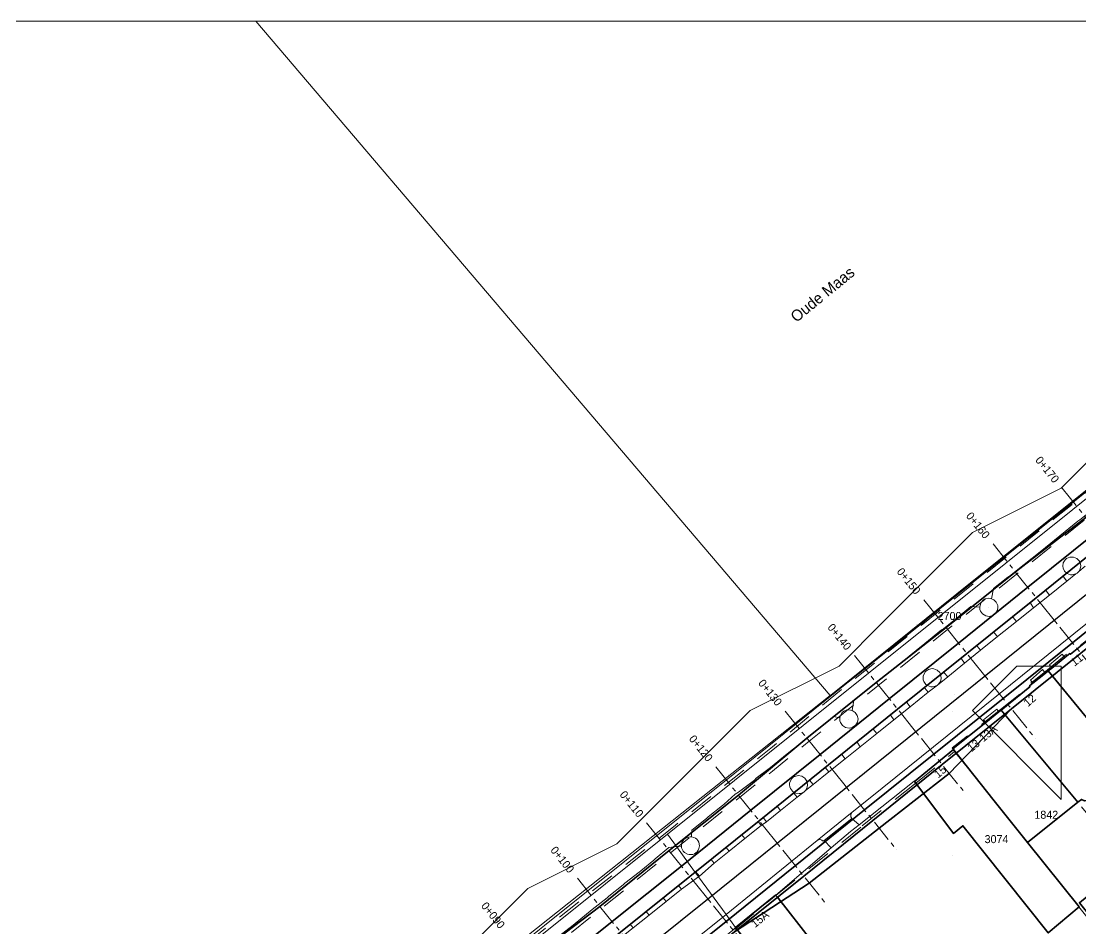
# Model space of a CAD drawing. Header units: metres. Extents: x 0 to 105485, y 0 to 425721.
# Drawn here: x 104915.5 to 105034.7, y 425608 to 425710 of the extents above; entities that cross this region are included whole.
import ezdxf
from ezdxf.enums import TextEntityAlignment as Align

# ---------------------------------------------------------------- set-up
doc = ezdxf.new("R2010")
doc.units = ezdxf.units.M
doc.header["$MEASUREMENT"] = 0
for name, pattern in [('AM-AS-SO', [16, 10, -2, 2, -2]), ('KG-PERCEEL-SO', [19, 5.5, -4, 5.5, -4]), ('ZZ-CENTER-SO', [8, 5, -1, 1, -1])]:
    doc.linetypes.add(name, pattern=pattern)
for name, color, linetype, lineweight in [('B-XX-AM-AS-G', 10, 'AM-AS-SO', 18), ('B-XX-AM-KILOMETRERING-G', 7, 'Continuous', 18), ('B-XX-GK-KADEMUUR-G', 150, 'Continuous', 18), ('B-XX-GR-BOOM-G', 90, 'Continuous', 13), ('B-XX-IE-MEUBILAIR-G', 7, 'Continuous', 18), ('B-XX-IE-MEUBILAIR_WATERWEGMEUBILAIR-G', 150, 'Continuous', 18), ('B-XX-IE-MEUBILAIR_WEGMEUBILAIR-G', 7, 'Continuous', 18), ('B-XX-IE-MEUBILAIR_WEGMEUBILAIR_AFVALBAK-G', 7, 'Continuous', 18), ('B-XX-KG-GRENS_PERCEEL-G', 150, 'KG-PERCEEL-SO', 18), ('B-XX-KG-GRENS_PERCEEL-T', 150, 'KG-PERCEEL-SO', 18), ('B-XX-OG-BEBOUWING-G', 7, 'Continuous', 35), ('B-XX-OG-BEBOUWING_HUISNUMMER-T', 7, 'Continuous', 18), ('B-XX-OG-BEBOUWING_STRAATNAAM-T', 7, 'Continuous', 18), ('B-XX-OG-BEBOUWING_TRAP-G', 7, 'Continuous', 18), ('B-XX-OG-GRENS-G', 7, 'Continuous', 18), ('B-XX-OG-TERREIN_ERF-G', 7, 'Continuous', 18), ('B-XX-OG-WATER-G', 130, 'Continuous', 18), ('B-XX-VH-ONVERHARD_ZAND-G', 210, 'Continuous', 18), ('B-XX-VH-OPENVERHARDING-G', 90, 'Continuous', 18), ('B-XX-VW-MARKERING-G', 7, 'Continuous', 18), ('N-XX-AL-VERWIJZING_DOORSNEDE-G', 7, 'ZZ-CENTER-SO', 18), ('N-XX-AL-VERWIJZING_DOORSNEDE-T', 7, 'ZZ-CENTER-SO', 18), ('N-XX-AM-AS-G', 10, 'AM-AS-SO', 18), ('N-XX-GR-GRAS_BERM-G', 80, 'Continuous', 35), ('N-XX-GW-TALUD_TEEN-G', 90, 'Continuous', 35), ('N-XX-VH-GESLOTENVERHARDING_ASFALT-G', 10, 'Continuous', 35)]:
    doc.layers.add(name, color=color, linetype=linetype, lineweight=lineweight)
doc.layers.add('GIS-WEGVAKKEN', color=2, linetype='Continuous')

msp = doc.modelspace()

# ---------------------------------------------------------------- linework, layer by layer
at = {"layer": 'B-XX-AM-AS-G', "ltscale": 0.5}
msp.add_lwpolyline([(104908.7542000003, 425540.7492999994), (104908.98, 425541.39), (104909.62, 425542.63), (104910.64, 425543.97), (104911.84, 425545.26), (104917.75, 425550.92), (104919.02, 425552.08), (104922.6, 425555.03), (104992.7, 425611.27), (105082.36, 425683.39), (105090.06, 425689.4), (105106.61, 425702.7), (105109.33, 425704.82), (105110.2496000007, 425705.2364000007)], dxfattribs=at)
at = {"layer": 'B-XX-AM-KILOMETRERING-G', "ltscale": 0.5, "flags": 128}
for points in [[(105032.0246457249, 425642.2599664729), (105031.3978756089, 425643.0391706963)], [(105024.2326034907, 425635.9922653138), (105023.6058333748, 425636.7714695372)], [(105016.4405612565, 425629.7245641546), (105015.8137911406, 425630.5037683781)], [(105008.6485190223, 425623.4568629955), (105008.0217489064, 425624.2360672189)], [(105000.8564767881, 425617.1891618363), (105000.2297066722, 425617.9683660597)], [(104993.0644345539, 425610.9214606772), (104992.437664438, 425611.7006649006)]]:
    msp.add_lwpolyline(points, dxfattribs=at)
at = {"layer": 'B-XX-GK-KADEMUUR-G', "ltscale": 0.5}
for points in [[(104905.172, 425546.195), (104921.752, 425562.538), (104921.833, 425562.442), (104938.813, 425579.051), (104988.189, 425618.588), (105102.3502098413, 425710)], [(105039.799, 425660.682), (105017.558, 425642.902), (105016.99, 425642.447), (105006.322, 425633.913), (104996.33, 425625.919), (104995.766, 425625.468), (104974.36, 425608.324), (104973.794, 425607.871), (104952.459, 425590.783), (104951.865, 425590.307), (104938.398, 425579.522), (104935.307, 425576.5), (104934.781, 425575.985), (104915.533, 425557.164), (104904.789, 425546.533)]]:
    msp.add_lwpolyline(points, dxfattribs=at)
for points in [[(105101.0396526301, 425710), (105087.653, 425699.097), (105065.624, 425681.61), (105041.002, 425661.812), (105022.487, 425646.993), (105006.763, 425634.381), (105006.515, 425634.185), (105006.322, 425633.913), (105016.99, 425642.447), (105017.558, 425642.902), (105039.799, 425660.682), (105040.373, 425661.141), (105061.777, 425678.3), (105062.371, 425678.777), (105083.73, 425695.9), (105084.298, 425696.356), (105101.3171736688, 425710)], [(104905.862, 425547.997), (104895.247, 425537.442), (104904.789, 425546.533), (104915.533, 425557.164), (104934.781, 425575.985), (104935.307, 425576.5), (104938.398, 425579.522), (104951.865, 425590.307), (104952.459, 425590.783), (104973.794, 425607.871), (104974.36, 425608.324), (104995.766, 425625.468), (104996.33, 425625.919), (105006.322, 425633.913), (105006.515, 425634.185), (104986.537, 425618.359), (104971.09, 425606.126), (104953.746, 425592.04), (104938.159, 425579.827), (104933.137, 425574.895), (104922.304, 425564.077)]]:
    msp.add_lwpolyline(points, close=True, dxfattribs=at)
at = {"layer": 'B-XX-GR-BOOM-G', "color": 0, "true_color": 0x604a38}
for points in [[(105033.76, 425648.587, 2.376400735026877), (105033.76, 425648.587, 5.176400735026876)], [(105024.307, 425644.074, 2.264592437025554), (105024.307, 425644.074, 5.064592437025554)], [(105017.988, 425636.145, 2.392159350086947), (105017.988, 425636.145, 5.192159350086947)], [(105008.553, 425631.51, 2.317430087742421), (105008.553, 425631.51, 5.117430087742421)], [(105003.038, 425624.179, 2.401930061503487), (105003.038, 425624.179, 5.201930061503488)], [(104990.791, 425617.386, 2.334865961640541), (104990.791, 425617.386, 5.134865961640541)], [(105020.236, 425616.174, 2.989169257237805), (105020.236, 425616.174, 5.789169257237806)]]:
    msp.add_polyline3d(points, dxfattribs=at)
at = {"layer": 'B-XX-IE-MEUBILAIR-G', "color": 0, "true_color": 0x604a38}
for points in [[(105031.97, 425652.182, 2.253851147111479), (105031.97, 425652.182, 5.253851147111479)], [(105031.24, 425651.063, 2.268534385568537), (105031.24, 425651.063, 3.768534385568537)], [(105020.534, 425644.044, 2.229000012079875), (105020.534, 425644.044, 3.729000012079875)], [(105014.042, 425638.857, 2.237162028469347), (105014.042, 425638.857, 3.737162028469347)], [(105027.542, 425635.992, 2.385559447801853), (105027.542, 425635.992, 3.885559447801853)], [(105020.458, 425634.243, 2.421586330463924), (105020.458, 425634.243, 3.921586330463924)], [(105020.253, 425632.367, 2.409936202819174), (105020.253, 425632.367, 3.909936202819174)], [(105016.86, 425628.157, 2.426214952124005), (105016.86, 425628.157, 3.926214952124005)], [(105014.335, 425623.768, 2.590583128170314), (105014.335, 425623.768, 4.090583128170314)], [(105011.016, 425622.678, 2.434578380374177), (105011.016, 425622.678, 3.934578380374177)], [(104996.724, 425611.115, 2.422279389101801), (104996.724, 425611.115, 3.922279389101801)]]:
    msp.add_polyline3d(points, dxfattribs=at)
at = {"layer": 'B-XX-IE-MEUBILAIR_WATERWEGMEUBILAIR-G', "color": 0, "true_color": 0x604a38}
for points in [[(105027.273, 425651.159, 2.214317953653302), (105027.273, 425651.159, 3.714317953653302)], [(105023.368, 425645.296, 2.218768370558189), (105023.368, 425645.296, 3.718768370558189)], [(105016.246, 425642.141, 2.131452253440809), (105016.246, 425642.141, 3.631452253440809)], [(105006.151, 425633.999, 2.215153859853379), (105006.151, 425633.999, 3.715153859853379)], [(105007.714, 425632.756, 2.268842939154117), (105007.714, 425632.756, 3.768842939154117)], [(104995.022, 425625.312, 2.210497856452073), (104995.022, 425625.312, 3.710497856452073)], [(104989.85, 425618.381, 2.291288951031607), (104989.85, 425618.381, 3.791288951031607)], [(104983.969, 425616.57, 2.255510770038605), (104983.969, 425616.57, 3.755510770038605)]]:
    msp.add_polyline3d(points, dxfattribs=at)
at = {"layer": 'B-XX-IE-MEUBILAIR_WEGMEUBILAIR-G', "color": 0, "true_color": 0x604a38}
msp.add_polyline3d([(105010.096, 425630.129, 2.339544613942741), (105010.096, 425630.129, 3.839544613942741)], dxfattribs=at)
at = {"layer": 'B-XX-IE-MEUBILAIR_WEGMEUBILAIR_AFVALBAK-G', "color": 0, "true_color": 0x604a38}
msp.add_polyline3d([(104991.649, 425615.828, 2.339434636776297), (104991.649, 425615.828, 3.839434636776297)], dxfattribs=at)
at = {"layer": 'B-XX-KG-GRENS_PERCEEL-G', "ltscale": 0.5, "flags": 128}
for points in [[(104925.279, 425566.445), (104931.178, 425572.18), (104938.894, 425579.771), (104955.444, 425592.789), (104971.281, 425605.474), (104988.867, 425619.423), (105000, 425628.403), (105008.053, 425635.091), (105031.76, 425654.106), (105060.197, 425676.823), (105089.053, 425700), (105094.55, 425704.236), (105101.6795079053, 425710)], [(104940.248, 425577.935), (104954.517, 425589.239), (104969.941, 425601.563), (105000, 425625.681), (105004.34, 425629.216), (105020.105, 425641.933), (105047.531, 425663.873), (105075.134, 425686.023), (105085.069, 425694.023), (105092.463, 425700), (105104.7445397583, 425710)], [(105030.932, 425637.085), (105033.187, 425638.917), (105033.336, 425638.768), (105036.476, 425641.294)], [(105025.662, 425632.62), (105028.963, 425635.246), (105028.814, 425635.365), (105030.932, 425637.085)], [(105030.932, 425637.085), (105046.632, 425617.949)], [(105025.662, 425632.62), (105020.218, 425628.291), (105020.487, 425627.904)], [(105025.662, 425632.62), (105041.396, 425613.657)], [(105016.137, 425624.32), (105020.487, 425627.904)], [(105020.487, 425627.904), (105028.696, 425617.671)], [(105015.995, 425624.203), (105016.137, 425624.32)], [(105016.137, 425624.32), (105020.384, 425618.67), (105021.424, 425619.535), (105031.037, 425607.488), (105034.481, 425610.407)], [(105013.824, 425622.501), (105015.995, 425624.203)], [(105010.106, 425619.516), (105013.824, 425622.501)], [(105000.388, 425611.708), (105010.106, 425619.516)], [(105028.696, 425617.671), (105034.481, 425610.407)], [(104995.772, 425607.89), (105000, 425611.396)], [(105000, 425611.396), (105000.388, 425611.708)], [(105008.294, 425601.617), (105000.388, 425611.708)], [(105034.481, 425610.407), (105035.654, 425608.934)]]:
    msp.add_lwpolyline(points, dxfattribs=at)
at = {"layer": 'B-XX-OG-BEBOUWING-G', "ltscale": 0.5}
for points in [[(105036.524, 425641.234), (105033.522, 425638.821), (105033.441, 425638.893), (105032.883, 425638.444), (105031.429, 425637.274), (105031.036, 425636.958), (105042.567, 425622.908), (105043.698, 425623.774), (105042.295, 425625.618), (105043.217, 425626.364), (105041.784, 425628.179), (105044.972, 425630.724)], [(105031.036, 425636.958), (105030.713, 425636.698), (105029.294, 425635.556), (105028.931, 425635.264), (105028.97, 425635.167), (105025.722, 425632.548), (105034.349, 425622.177), (105034.764, 425622.507), (105035.092, 425622.329), (105035.807, 425622.45), (105037.175, 425623.524), (105037.369, 425623.82), (105037.414, 425624.171), (105037.262, 425624.567), (105037.738, 425624.895), (105039.171, 425623.14), (105039.915, 425623.737), (105042.034, 425621.12), (105043.224, 425622.075), (105042.567, 425622.908)], [(105025.722, 425632.548), (105025.479, 425632.352), (105023.996, 425631.156), (105020.344, 425628.212), (105020.384, 425628.107), (105024.939, 425622.355), (105028.696, 425617.671), (105034.349, 425622.177)], [(105028.696, 425617.671), (105024.939, 425622.355), (105020.384, 425628.107), (105015.999, 425624.505), (105016.14, 425624.317), (105020.384, 425618.67), (105021.425, 425619.535), (105031.037, 425607.488), (105034.491, 425610.416)], [(105038.886, 425611.597), (105037.532, 425613.328), (105034.528, 425610.89), (105035.931, 425609.162)], [(104995.857, 425608.084), (105009.964, 425590.073), (105011.509, 425588.21), (105011.778, 425588.458), (105015.872, 425591.884), (105008.111, 425601.462), (105008.294, 425601.617), (105000.557, 425611.492), (105000.357, 425611.748)]]:
    msp.add_lwpolyline(points, close=True, dxfattribs=at)
at = {"layer": 'B-XX-OG-BEBOUWING_TRAP-G', "ltscale": 0.5}
for points in [[(105032.883, 425638.444), (105032.579, 425638.818), (105031.151, 425637.624), (105031.429, 425637.274)], [(105030.713, 425636.698), (105030.383, 425637.103), (105029.015, 425635.909), (105029.294, 425635.556)], [(105025.479, 425632.352), (105025.234, 425632.66), (105023.747, 425631.466), (105023.996, 425631.156)]]:
    msp.add_lwpolyline(points, close=True, dxfattribs=at)
at = {"layer": 'B-XX-OG-GRENS-G'}
msp.add_polyline3d([(105037.5, 425662.5, 2.121522426605225), (105032.5, 425657.5, 2.212913274765015), (105022.5, 425652.5, 2.117568731307983), (105017.5, 425647.5, 2.167964458465576), (105012.5, 425642.5, 2.13331127166748), (105007.5, 425637.5, 2.156186103820801), (104997.5, 425632.5, 2.067992925643921), (104992.5, 425627.5, 2.201306104660034), (104987.5, 425622.5, 2.102960348129272), (104982.5, 425617.5, 1.743525385856628), (104972.5, 425612.5, 2.233124971389771), (104967.5, 425607.5, 2.137851476669312), (104962.5, 425602.5, 1.970455408096313), (104957.5, 425597.5, 1.762145161628723), (104947.5, 425592.5, 2.088554620742798), (104942.5, 425587.5, 1.275743722915649), (104937.5, 425582.5, 2.090632438659668), (104932.5, 425577.5, 1.83174729347229), (104927.5, 425572.5, 1.79925811290741), (104922.5, 425567.5, 1.896938800811768), (104917.5, 425562.5, 1.813630342483521), (104912.5, 425557.5, 1.524099230766296)], dxfattribs=at)
msp.add_polyline3d([(105027.5, 425637.5, 2.42592191696167), (105032.5, 425637.5, 2.596058368682861), (105032.5, 425622.5, 3.136126279830933), (105022.5, 425632.5, 2.45702075958252)], close=True, dxfattribs=at)
at = {"layer": 'B-XX-OG-TERREIN_ERF-G', "ltscale": 0.5}
for points in [[(105034.764, 425622.507), (105034.349, 425622.177), (105028.696, 425617.671), (105034.491, 425610.416), (105031.037, 425607.488), (105021.425, 425619.535), (105020.384, 425618.67), (105016.14, 425624.317), (105015.999, 425624.505), (105015.955, 425624.553), (105009.762, 425619.653), (105008.796, 425618.888), (105006.63, 425617.043), (105000.406, 425611.742), (105000.357, 425611.748), (105000.557, 425611.492), (105008.294, 425601.617)], [(105035.931, 425609.162), (105034.528, 425610.89), (105037.532, 425613.328)], [(105009.964, 425590.073), (104995.857, 425608.084), (104995.538, 425607.813)]]:
    msp.add_lwpolyline(points, dxfattribs=at)
at = {"layer": 'B-XX-OG-WATER-G', "ltscale": 0.5}
msp.add_lwpolyline([(104905.862, 425547.997), (104922.304, 425564.077), (104933.137, 425574.895), (104938.159, 425579.827), (104953.746, 425592.04), (104971.09, 425606.126), (104986.537, 425618.359), (105006.515, 425634.185), (104941.9029275928, 425710), (104876.3532364273, 425710)], dxfattribs=at)
msp.add_lwpolyline([(104941.9029275928, 425710), (105006.515, 425634.185), (105006.763, 425634.381), (105022.487, 425646.993), (105041.002, 425661.812), (105065.624, 425681.61), (105087.653, 425699.097), (105101.0396526301, 425710)], close=True, dxfattribs=at)
at = {"layer": 'B-XX-VH-ONVERHARD_ZAND-G', "ltscale": 0.5}
for points in [[(105034.635, 425648.437), (105034.686, 425648.755), (105034.666, 425648.956), (105034.607, 425649.148), (105034.511, 425649.324), (105034.226, 425649.605), (105033.854, 425649.752), (105033.454, 425649.745), (105033.088, 425649.583), (105032.936, 425649.451), (105032.724, 425649.111), (105032.661, 425648.716), (105032.688, 425648.517), (105032.857, 425648.154), (105033.154, 425647.885), (105033.531, 425647.752), (105033.732, 425647.744), (105034.113, 425647.848), (105034.29, 425647.952), (105034.467, 425648.136)], [(105024.653, 425645.06), (105024.329, 425645.12), (105023.937, 425645.035), (105023.761, 425644.937), (105023.483, 425644.647), (105023.393, 425644.467), (105023.328, 425644.116), (105023.351, 425643.871), (105023.416, 425643.68), (105023.65, 425643.354), (105023.993, 425643.144), (105024.389, 425643.083), (105024.779, 425643.179), (105025.101, 425643.418), (105025.306, 425643.763), (105025.363, 425644.101), (105025.343, 425644.302), (105025.189, 425644.672), (105024.903, 425644.954)], [(105018.915, 425636.578), (105018.819, 425636.756), (105018.533, 425637.039), (105018.16, 425637.189), (105017.959, 425637.207), (105017.565, 425637.123), (105017.235, 425636.894), (105017.018, 425636.555), (105016.964, 425636.361), (105016.973, 425635.959), (105017.037, 425635.767), (105017.27, 425635.439), (105017.43, 425635.316), (105017.806, 425635.175), (105018.008, 425635.162), (105018.208, 425635.189), (105018.558, 425635.348), (105018.58, 425635.365), (105018.845, 425635.653), (105018.932, 425635.836), (105018.994, 425636.184)], [(105008.99, 425632.508), (105008.593, 425632.584), (105008.392, 425632.563), (105008.02, 425632.405), (105007.865, 425632.275), (105007.644, 425631.937), (105007.595, 425631.674), (105007.57, 425631.541), (105007.593, 425631.339), (105007.655, 425631.146), (105007.884, 425630.814), (105008.223, 425630.596), (105008.62, 425630.525), (105008.822, 425630.548), (105009.014, 425630.611), (105009.345, 425630.843), (105009.47, 425631.002), (105009.561, 425631.184), (105009.63, 425631.554), (105009.551, 425631.95), (105009.326, 425632.285)], [(105003.87, 425624.555), (105003.645, 425624.886), (105003.31, 425625.104), (105002.916, 425625.175), (105002.526, 425625.088), (105002.351, 425624.989), (105002.199, 425624.857), (105001.988, 425624.517), (105001.936, 425624.323), (105001.924, 425624.122), (105001.952, 425623.923), (105002.019, 425623.734), (105002.256, 425623.412), (105002.418, 425623.292), (105002.499, 425623.254), (105002.6, 425623.207), (105002.996, 425623.151), (105003.195, 425623.183), (105003.558, 425623.364), (105003.71, 425623.486), (105003.898, 425623.845), (105003.949, 425624.162)], [(104990.884, 425618.298), (104990.761, 425618.308), (104990.37, 425618.222), (104990.043, 425617.991), (104989.831, 425617.651), (104989.779, 425617.457), (104989.767, 425617.256), (104989.794, 425617.057), (104989.963, 425616.694), (104990.098, 425616.544), (104990.441, 425616.338), (104990.636, 425616.29), (104991.036, 425616.313), (104991.225, 425616.383), (104991.543, 425616.625), (104991.66, 425616.789), (104991.742, 425616.973), (104991.794, 425617.294), (104991.715, 425617.686), (104991.62, 425617.863), (104991.491, 425618.018), (104991.334, 425618.144), (104991.155, 425618.236)]]:
    msp.add_lwpolyline(points, close=True, dxfattribs=at)
at = {"layer": 'B-XX-VH-OPENVERHARDING-G', "ltscale": 0.5}
for points in [[(105102.3502098413, 425710), (104988.189, 425618.588), (104989.207, 425617.194), (104989.767, 425617.256), (104989.779, 425617.457), (104989.831, 425617.651), (104990.043, 425617.991), (104990.37, 425618.222), (104990.761, 425618.308), (104990.884, 425618.298), (104990.944, 425619.057), (104992.572, 425620.341), (104992.771, 425620.524), (104994.382, 425621.809), (104994.558, 425621.98), (104995.82, 425623.075), (104996.184, 425623.301), (104997.988, 425624.667), (104998.175, 425624.875), (104999.786, 425626.106), (105001.657, 425627.64), (105003.258, 425628.917), (105003.467, 425629.069), (105005.062, 425630.38), (105005.252, 425630.511), (105006.881, 425631.807), (105007.595, 425631.674), (105007.644, 425631.937), (105007.865, 425632.275), (105008.02, 425632.405), (105008.392, 425632.563), (105008.593, 425632.584), (105008.99, 425632.508), (105009.153, 425633.659), (105010.786, 425634.917), (105010.974, 425635.099), (105012.585, 425636.365), (105012.795, 425636.538), (105014.426, 425637.809), (105017.138, 425640.026), (105019.027, 425641.551), (105019.267, 425641.733), (105020.586, 425642.755), (105020.776, 425642.91), (105022.328, 425644.186), (105023.328, 425644.116), (105023.393, 425644.467), (105023.483, 425644.647), (105023.761, 425644.937), (105023.937, 425645.035), (105024.329, 425645.12), (105024.653, 425645.06), (105024.864, 425646.2), (105026.498, 425647.483), (105026.685, 425647.617), (105028.309, 425648.897), (105028.52, 425649.067), (105030.119, 425650.356), (105032.932, 425652.607), (105034.366, 425653.774), (105034.591, 425653.939), (105036.203, 425655.225)], [(105035.172, 425648.711), (105034.467, 425648.136), (105034.29, 425647.952), (105034.113, 425647.848), (105033.103, 425647.038), (105031.154, 425645.476), (105029.386, 425644.058), (105027.451, 425642.507), (105025.329, 425640.806), (105023.418, 425639.274), (105021.605, 425637.82), (105019.722, 425636.292), (105018.58, 425635.365), (105018.558, 425635.348), (105017.524, 425634.556), (105015.483, 425632.921), (105013.668, 425631.466), (105011.752, 425629.93), (105009.87, 425628.422), (105008.188, 425627.074), (105006.361, 425625.61), (105004.571, 425624.176), (105003.71, 425623.486), (105003.558, 425623.364), (105002.792, 425622.75), (105000.914, 425621.245), (104999.353, 425619.994), (104998.756, 425619.572), (104996.905, 425618.093), (104995.125, 425616.67), (104993.466, 425615.322), (104991.795, 425613.88), (104991.687, 425613.8), (104994.786, 425609.559), (105005.041, 425617.872), (105008.977, 425621.064), (105011.016, 425622.678), (105083.964, 425681.399)], [(105083.964, 425681.399), (105011.016, 425622.678), (105008.977, 425621.064), (105008.863, 425620.9), (105008.82, 425620.734), (105008.842, 425620.534), (105008.931, 425620.365), (105009.762, 425619.653), (105015.955, 425624.553), (105015.999, 425624.505), (105020.384, 425628.107), (105020.344, 425628.212), (105023.996, 425631.156), (105023.747, 425631.466), (105025.234, 425632.66), (105025.479, 425632.352), (105025.722, 425632.548), (105028.97, 425635.167), (105028.931, 425635.264), (105029.294, 425635.556), (105029.015, 425635.909), (105030.383, 425637.103), (105030.713, 425636.698), (105031.036, 425636.958), (105031.429, 425637.274), (105031.151, 425637.624), (105032.579, 425638.818), (105032.883, 425638.444), (105033.441, 425638.893), (105033.522, 425638.821), (105036.524, 425641.234)], [(105036.203, 425655.225), (105034.591, 425653.939), (105034.366, 425653.774), (105032.932, 425652.607), (105030.119, 425650.356), (105028.52, 425649.067), (105028.309, 425648.897), (105026.685, 425647.617), (105026.498, 425647.483), (105024.864, 425646.2), (105024.653, 425645.06), (105024.903, 425644.954), (105025.189, 425644.672), (105025.343, 425644.302), (105025.363, 425644.101), (105025.306, 425643.763), (105025.101, 425643.418), (105024.779, 425643.179), (105024.389, 425643.083), (105023.993, 425643.144), (105023.65, 425643.354), (105023.416, 425643.68), (105023.351, 425643.871), (105023.328, 425644.116), (105022.328, 425644.186), (105020.776, 425642.91), (105020.586, 425642.755), (105019.267, 425641.733), (105019.027, 425641.551), (105017.138, 425640.026), (105014.426, 425637.809), (105012.795, 425636.538), (105012.585, 425636.365), (105010.974, 425635.099), (105010.786, 425634.917), (105009.153, 425633.659), (105008.99, 425632.508), (105009.326, 425632.285), (105009.551, 425631.95), (105009.63, 425631.554), (105009.561, 425631.184), (105009.47, 425631.002), (105009.345, 425630.843), (105009.014, 425630.611), (105008.822, 425630.548), (105008.62, 425630.525), (105008.223, 425630.596), (105007.884, 425630.814), (105007.655, 425631.146), (105007.593, 425631.339), (105007.57, 425631.541), (105007.595, 425631.674), (105006.881, 425631.807), (105005.252, 425630.511), (105005.062, 425630.38), (105003.467, 425629.069), (105003.258, 425628.917), (105001.657, 425627.64), (104999.786, 425626.106), (104998.175, 425624.875), (104997.988, 425624.667), (104996.184, 425623.301), (104995.82, 425623.075), (104994.558, 425621.98), (104994.382, 425621.809), (104992.771, 425620.524), (104992.572, 425620.341), (104990.944, 425619.057), (104990.884, 425618.298), (104991.155, 425618.236), (104991.334, 425618.144), (104991.491, 425618.018), (104991.62, 425617.863), (104991.715, 425617.686), (104991.794, 425617.294), (104991.742, 425616.973), (104991.66, 425616.789), (104991.543, 425616.625), (104991.225, 425616.383), (104991.036, 425616.313), (104990.636, 425616.29), (104990.441, 425616.338), (104990.098, 425616.544), (104989.963, 425616.694), (104989.794, 425617.057), (104989.767, 425617.256), (104989.207, 425617.194), (104991.257, 425614.389), (104991.687, 425613.8), (104991.795, 425613.88), (104993.466, 425615.322), (104995.125, 425616.67), (104996.905, 425618.093), (104998.756, 425619.572), (104999.353, 425619.994), (105000.914, 425621.245), (105002.792, 425622.75), (105003.558, 425623.364), (105003.195, 425623.183), (105002.996, 425623.151), (105002.6, 425623.207), (105002.499, 425623.254), (105002.418, 425623.292), (105002.256, 425623.412), (105002.019, 425623.734), (105001.952, 425623.923), (105001.924, 425624.122), (105001.936, 425624.323), (105001.988, 425624.517), (105002.199, 425624.857), (105002.351, 425624.989), (105002.526, 425625.088), (105002.916, 425625.175), (105003.31, 425625.104), (105003.645, 425624.886), (105003.87, 425624.555), (105003.949, 425624.162), (105003.898, 425623.845), (105003.71, 425623.486), (105004.571, 425624.176), (105006.361, 425625.61), (105008.188, 425627.074), (105009.87, 425628.422), (105011.752, 425629.93), (105013.668, 425631.466), (105015.483, 425632.921), (105017.524, 425634.556), (105018.558, 425635.348), (105018.208, 425635.189), (105018.008, 425635.162), (105017.806, 425635.175), (105017.43, 425635.316), (105017.27, 425635.439), (105017.037, 425635.767), (105016.973, 425635.959), (105016.964, 425636.361), (105017.018, 425636.555), (105017.235, 425636.894), (105017.565, 425637.123), (105017.959, 425637.207), (105018.16, 425637.189), (105018.533, 425637.039), (105018.819, 425636.756), (105018.915, 425636.578), (105018.994, 425636.184), (105018.932, 425635.836), (105018.845, 425635.653), (105018.58, 425635.365), (105019.722, 425636.292), (105021.605, 425637.82), (105023.418, 425639.274), (105025.329, 425640.806), (105027.451, 425642.507), (105029.386, 425644.058), (105031.154, 425645.476), (105033.103, 425647.038), (105034.113, 425647.848), (105033.732, 425647.744), (105033.531, 425647.752), (105033.154, 425647.885), (105032.857, 425648.154), (105032.688, 425648.517), (105032.661, 425648.716), (105032.724, 425649.111), (105032.936, 425649.451), (105033.088, 425649.583), (105033.454, 425649.745), (105033.854, 425649.752), (105034.226, 425649.605), (105034.511, 425649.324), (105034.607, 425649.148), (105034.666, 425648.956), (105034.686, 425648.755), (105034.635, 425648.437), (105034.467, 425648.136), (105035.172, 425648.711)], [(104975.959, 425607.08), (104977.596, 425608.362), (104979.716, 425610.142), (104981.426, 425611.432), (104981.609, 425611.621), (104983.217, 425612.914), (104983.419, 425613.069), (104985.026, 425614.317), (104985.22, 425614.481), (104986.649, 425615.669), (104986.812, 425615.825), (104988.357, 425617.1), (104989.207, 425617.194), (104988.189, 425618.588), (104938.813, 425579.051)], [(104982.329, 425606.45), (104984.33, 425608.047), (104986.131, 425609.485), (104988.04, 425611.009), (104989.777, 425612.396), (104991.687, 425613.8), (104991.257, 425614.389), (104989.207, 425617.194), (104988.357, 425617.1), (104986.812, 425615.825), (104986.649, 425615.669), (104985.22, 425614.481), (104985.026, 425614.317), (104983.419, 425613.069), (104983.217, 425612.914), (104981.609, 425611.621), (104981.426, 425611.432), (104979.716, 425610.142), (104977.596, 425608.362), (104975.959, 425607.08)], [(104981.518, 425598.906), (104994.786, 425609.559), (104991.687, 425613.8), (104989.777, 425612.396), (104988.04, 425611.009), (104986.131, 425609.485), (104984.33, 425608.047), (104982.329, 425606.45)]]:
    msp.add_lwpolyline(points, dxfattribs=at)
for points in [[(105032.883, 425638.444), (105032.579, 425638.818), (105031.151, 425637.624), (105031.429, 425637.274)], [(105030.713, 425636.698), (105030.383, 425637.103), (105029.015, 425635.909), (105029.294, 425635.556)], [(105025.479, 425632.352), (105025.234, 425632.66), (105023.747, 425631.466), (105023.996, 425631.156)], [(105008.931, 425620.365), (105008.842, 425620.534), (105008.82, 425620.734), (105008.863, 425620.9), (105008.977, 425621.064), (105005.041, 425617.872), (105005.232, 425617.971), (105005.395, 425617.983), (105005.577, 425617.926), (105005.722, 425617.801), (105005.831, 425617.888)], [(105009.762, 425619.653), (105008.931, 425620.365), (105005.831, 425617.888), (105006.63, 425617.043), (105008.796, 425618.888)], [(105006.63, 425617.043), (105005.831, 425617.888), (105005.722, 425617.801), (105005.577, 425617.926), (105005.395, 425617.983), (105005.232, 425617.971), (105005.041, 425617.872), (104994.786, 425609.559), (104995.857, 425608.084), (105000.357, 425611.748), (105000.406, 425611.742)], [(104976.84, 425592.348), (104978.724, 425593.95), (104982.126, 425596.767), (104984.873, 425598.972), (104984.947, 425599.049), (104995.538, 425607.813), (104995.857, 425608.084), (104994.786, 425609.559), (104981.518, 425598.906), (104950.46, 425573.844), (104950.362, 425573.701), (104950.313, 425573.503), (104950.333, 425573.33), (104950.409, 425573.168), (104950.407, 425573.167), (104951.344, 425572.145), (104957.265, 425576.911), (104976.677, 425592.551)]]:
    msp.add_lwpolyline(points, close=True, dxfattribs=at)
at = {"layer": 'B-XX-VW-MARKERING-G', "color": 0, "ltscale": 0.5, "true_color": 0x808080}
for points in [[(105032.728, 425647.52, 2.384821792525281), (105033.103, 425647.038, 2.407201148034165)], [(105031.154, 425645.476, 2.39555444145157), (105030.782, 425645.953, 2.401112064797526)], [(105029.02, 425644.55, 2.379525782506137), (105029.386, 425644.058, 2.398457279075951)], [(105027.451, 425642.507, 2.391573018124314), (105027.084, 425642.965, 2.382653631105608)], [(105024.961, 425641.216, 2.388957602395443), (105025.329, 425640.806, 2.381845024514638)], [(105023.418, 425639.274, 2.383562191365968), (105023.051, 425639.728, 2.383564359213342)], [(105021.255, 425638.31, 2.372716396451079), (105021.605, 425637.82, 2.385019359556681)], [(105019.722, 425636.292, 2.412810710932701), (105019.309, 425636.75, 2.39708328056349)], [(105017.146, 425635.019, 2.414287936828273), (105017.524, 425634.556, 2.408837973677985)], [(105015.483, 425632.921, 2.397288795890475), (105015.105, 425633.379, 2.386772062479001)], [(105013.306, 425631.943, 2.398318551162062), (105013.668, 425631.466, 2.403260801086384)], [(105011.752, 425629.93, 2.376847250178706), (105011.353, 425630.397, 2.355776743451643)], [(105009.526, 425628.92, 2.349998126345294), (105009.87, 425628.422, 2.3747964836493)], [(105008.188, 425627.074, 2.393727508944717), (105007.808, 425627.555, 2.372887446195656)], [(105005.94, 425626.099, 2.370908732123731), (105006.361, 425625.61, 2.392326523084169)], [(105004.571, 425624.176, 2.418338046152873), (105004.173, 425624.682, 2.392790462528757)], [(105002.792, 425622.75, 2.441084662556631), (105002.417, 425623.191, 2.425291783683437)], [(105000.537, 425621.741, 2.412465148131162), (105000.914, 425621.245, 2.435706159799373)], [(104998.756, 425619.572, 2.423343353458473), (104998.404, 425620.014, 2.414555255962105)], [(104999.353, 425619.994, 2.412388684171172), (104998.964, 425620.482, 2.401573289060123)], [(104996.524, 425618.546, 2.403932744317959), (104996.905, 425618.093, 2.41426098198123)], [(104995.125, 425616.67, 2.403969920774564), (104994.781, 425617.115, 2.385644981991964)], [(104993.093, 425615.787, 2.378684785082151), (104993.466, 425615.322, 2.399568936946465)], [(104991.795, 425613.88, 2.403065039507385), (104991.354, 425614.412, 2.378139969885412)], [(104989.396, 425612.86, 2.378181455345549), (104989.777, 425612.396, 2.406297532886876)], [(104988.04, 425611.009, 2.413560670858345), (104987.673, 425611.46, 2.390857293093176)], [(104985.773, 425609.947, 2.391170554965076), (104986.131, 425609.485, 2.413700264651936)], [(104984.33, 425608.047, 2.415127196234157), (104983.952, 425608.514, 2.386287949467547)]]:
    msp.add_polyline3d(points, dxfattribs=at)
at = {"layer": 'GIS-WEGVAKKEN'}
msp.add_lwpolyline([(104908.7542000003, 425540.7492999994), (104908.98, 425541.39), (104909.62, 425542.63), (104910.64, 425543.97), (104911.84, 425545.26), (104917.75, 425550.92), (104919.02, 425552.08), (104922.6, 425555.03), (104992.7, 425611.27), (105082.36, 425683.39), (105090.06, 425689.4), (105106.61, 425702.7), (105109.33, 425704.82), (105110.2496000007, 425705.2364000007)], dxfattribs=at)
at = {"layer": 'N-XX-AL-VERWIJZING_DOORSNEDE-G', "ltscale": 0.5, "flags": 128}
for points in [[(105032.608831626, 425657.4885162014), (105045.1442339443, 425641.904431733)], [(105024.8167893918, 425651.2208150423), (105037.3521917101, 425635.6367305738)], [(105017.0247471577, 425644.9531138832), (105029.560149476, 425629.3690294147)], [(105009.2327049235, 425638.685412724), (105021.7681072418, 425623.1013282556)], [(105001.4406626893, 425632.4177115648), (105013.9760650076, 425616.8336270964)], [(104993.6486204551, 425626.1500104056), (105006.1840227734, 425610.5659259372)], [(104985.8565782209, 425619.8823092465), (104998.3919805392, 425604.2982247781)], [(104978.0675255039, 425613.6331936207), (104990.5831255154, 425598.0332014299)]]:
    msp.add_lwpolyline(points, dxfattribs=at)
at = {"layer": 'N-XX-AM-AS-G', "ltscale": 0.5}
msp.add_polyline3d([(104915.0750745082, 425548.3582270248, 2.963041474654378), (104917.75, 425550.92, 2.971575505341568), (104919.02, 425552.08, 2.975538705962643), (104922.5516539517, 425554.9901617758, 2.986082949308756), (104922.6, 425555.03, 2.986227293150367), (104930.3511328426, 425561.2485978754, 3.009124423963134), (104938.151128938, 425567.5063978812, 3.032165898617512), (104945.9511250333, 425573.764197887, 3.05520737327189), (104953.7511211287, 425580.0219978927, 3.078248847926267), (104961.5511172241, 425586.2797978985, 3.101290322580645), (104969.3511133195, 425592.5375979043, 3.124331797235023), (104977.1511094148, 425598.79539791, 3.147373271889401), (104984.9511055102, 425605.0531979158, 3.170414746543779), (104992.7510494959, 425611.3110627889, 3.193456221198157), (105000.5430917301, 425617.578763948, 3.210966669462725), (105008.3351339643, 425623.8464651072, 3.216961248954839), (105016.1271761985, 425630.1141662663, 3.211437656040019), (105023.9192184327, 425636.3818674255, 3.194395890718265), (105031.7112606669, 425642.6495685846, 3.171366979379385), (105039.5033029011, 425648.9172697438, 3.148335764406025)], dxfattribs=at)
at = {"layer": 'N-XX-GR-GRAS_BERM-G', "ltscale": 0.5}
for points in [[(104914.4645843635, 425554.3505311681, 2.830325505341568), (104915.8165657687, 425555.5872081669, 2.834288705962643), (104919.5309678879, 425558.6559435075, 2.844832949308756), (104919.5793139362, 425558.6957817317, 2.844977293150367), (104927.3786778398, 425564.9535960207, 2.867874423963134), (104935.1786739352, 425571.2113960265, 2.890915898617512), (104942.9786700306, 425577.4691960323, 2.91395737327189), (104950.778666126, 425583.726996038, 2.936998847926267), (104958.5786622213, 425589.9847960438, 2.960040322580646), (104966.3786583167, 425596.2425960496, 2.983081797235023), (104974.1786544121, 425602.5003960553, 3.006123271889401), (104981.9786505075, 425608.7581960611, 3.029164746543779), (104989.7738914453, 425615.0122828501, 3.052206221198157), (104997.5659336795, 425621.2799840092, 3.069716669462725), (105005.3579759137, 425627.5476851684, 3.075711248954839), (105013.1500181479, 425633.8153863276, 3.070187656040019), (105020.9420603821, 425640.0830874867, 3.053145890718265), (105028.7341026163, 425646.3507886459, 3.030116979379386), (105036.5261448505, 425652.618489805, 3.007085764406025)], [(104915.3178870063, 425542.0247562733, 2.811470355350733), (104918.3604901447, 425544.9276958567, 2.821791474654378), (104921.0354156365, 425547.4894688319, 2.830325505341568), (104922.2234342313, 425548.5727918331, 2.834288705962643), (104925.5723400154, 425551.3243800442, 2.844832949308756), (104925.6206860638, 425551.3642182684, 2.844977293150367), (104933.3235878453, 425557.5435997301, 2.867874423963134), (104941.1235839407, 425563.8013997359, 2.890915898617512), (104948.9235800361, 425570.0591997417, 2.91395737327189), (104956.7235761314, 425576.3169997474, 2.936998847926267), (104964.5235722268, 425582.5747997532, 2.960040322580646), (104972.3235683222, 425588.832599759, 2.983081797235023), (104980.1235644176, 425595.0903997647, 3.006123271889401), (104987.923560513, 425601.3481997705, 3.029164746543779), (104995.7282075465, 425607.6098427277, 3.052206221198157), (105003.5202497807, 425613.8775438868, 3.069716669462725), (105011.3122920149, 425620.1452450459, 3.075711248954839), (105019.1043342491, 425626.4129462051, 3.070187656040019), (105026.8963764833, 425632.6806473643, 3.053145890718265), (105034.6884187175, 425638.9483485234, 3.030116979379386), (105042.4804609517, 425645.2160496826, 3.007085764406025)]]:
    msp.add_polyline3d(points, dxfattribs=at)
at = {"layer": 'N-XX-GW-TALUD_TEEN-G', "ltscale": 0.5}
for points in [[(104913.4561405457, 425558.1714668162, 1.667622039295977), (104918.0758574729, 425560.4218063161, 2.082117203600985), (104918.1260077063, 425560.4594550548, 2.083207235353318), (104926.3227216856, 425566.2697860352, 2.30539977723387), (104934.0921860876, 425572.5656420812, 2.31217797869221), (104941.7815092989, 425578.9613896186, 2.276267487256333), (104949.5907790751, 425585.2076305022, 2.30424876017468), (104957.4277600876, 425591.4193308869, 2.346990937453817), (104965.0937347442, 425597.8441810858, 2.298643404953165), (104972.6350586019, 425604.4244015015, 2.183898310606582), (104980.6041276276, 425610.4714615995, 2.296999620043756), (104988.383655404, 425616.7406323157, 2.312841018555865), (104996.1917851889, 425622.988333339, 2.338907262256055), (105003.8665085512, 425629.4018859965, 2.282508486289503), (105011.6741361444, 425635.6502113475, 2.285273609646241), (105019.5293047948, 425641.8394333819, 2.301804183220288), (105027.3407618599, 425648.0829979113, 2.289100605072364), (105035.2607283588, 425654.1916628866, 2.334102980897261)], [(104973.1195900536, 425587.8404033974, 2.559066045851157), (104980.3528468142, 425594.8046121402, 2.883991747285191), (104988.7673626059, 425600.296447873, 2.579697898693634), (104995.7282075465, 425607.6098427277, 3.052206221198157), (105004.1535986633, 425613.0901609027, 2.732884569747653), (105012.0081762851, 425619.2801177073, 2.705621135373664), (105019.9027346897, 425625.4203701721, 2.645576664826706), (105026.8963764833, 425632.6806473643, 3.053145890718265)]]:
    msp.add_polyline3d(points, dxfattribs=at)
at = {"layer": 'N-XX-VH-GESLOTENVERHARDING_ASFALT-G', "ltscale": 0.5}
for points in [[(104915.5020840382, 425553.2672055361, 2.890325505341568), (104916.8281765786, 425554.4796687458, 2.894288705962643), (104920.4848687501, 425557.4983282238, 2.904832949308756), (104920.5332147985, 425557.538166448, 2.904977293150367), (104928.3173478407, 425563.7835966064, 2.927874423963134), (104936.1173439361, 425570.0413966122, 2.950915898617512), (104943.9173400315, 425576.299196618, 2.97395737327189), (104951.7173361268, 425582.5569966237, 2.996998847926267), (104959.5173322222, 425588.8147966295, 3.020040322580646), (104967.3173283176, 425595.0725966353, 3.043081797235023), (104975.117324413, 425601.330396641, 3.066123271889401), (104982.9173205083, 425607.5881966468, 3.089164746543779), (104990.7140466192, 425613.843476515, 3.112206221198157), (104998.5060888534, 425620.1111776741, 3.129716669462725), (105006.2981310876, 425626.3788788333, 3.13571124895484), (105014.0901733218, 425632.6465799924, 3.130187656040019), (105021.882215556, 425638.9142811516, 3.113145890718265), (105029.6742577902, 425645.1819823107, 3.090116979379386), (105037.4663000244, 425651.4496834699, 3.067085764406025)], [(104914.2196068991, 425543.046412187, 2.871470355350733), (104917.32299047, 425546.0110214887, 2.881791474654378), (104919.9979159618, 425548.5727944639, 2.890325505341568), (104921.2118234214, 425549.6803312543, 2.894288705962643), (104924.6184391532, 425552.4819953279, 2.904832949308756), (104924.6667852016, 425552.521833552, 2.904977293150367), (104932.3849178445, 425558.7135991444, 2.927874423963134), (104940.1849139398, 425564.9713991502, 2.950915898617512), (104947.9849100352, 425571.229199156, 2.97395737327189), (104955.7849061306, 425577.4869991617, 2.996998847926267), (104963.5849022259, 425583.7447991675, 3.020040322580646), (104971.3848983213, 425590.0025991733, 3.043081797235023), (104979.1848944167, 425596.260399179, 3.066123271889401), (104986.9848905121, 425602.5181991848, 3.089164746543779), (104994.7880523727, 425608.7786490628, 3.112206221198157), (105002.5800946068, 425615.0463502219, 3.129716669462725), (105010.372136841, 425621.3140513811, 3.13571124895484), (105018.1641790752, 425627.5817525403, 3.130187656040019), (105025.9562213094, 425633.8494536994, 3.113145890718265), (105033.7482635436, 425640.1171548585, 3.090116979379386), (105041.5403057778, 425646.3848560177, 3.067085764406025)]]:
    msp.add_polyline3d(points, dxfattribs=at)

# ---------------------------------------------------------------- texts
at = {"layer": 'B-XX-KG-GRENS_PERCEEL-T'}
for s, p in [('2700', (105019.9273248795, 425643.1279842965)), ('1842', (105030.8083706306, 425620.7738348169)), ('3074', (105025.2084385484, 425618.035378121))]:
    msp.add_text(s, height=0.9, dxfattribs=at).set_placement(p, align=Align.MIDDLE_CENTER)
at = {"layer": 'B-XX-OG-BEBOUWING_HUISNUMMER-T'}
for s, rotation, p in [('11', 37.90000152587891, (105034.233, 425638.183)), ('12', 41.09999847412109, (105028.946, 425633.637)), ('13-13A', 39.90000152587891, (105023.598, 425629.382)), ('15', 40.20000076293945, (105018.867, 425625.618)), ('15A', 39.20000076293945, (104998.596, 425609.047))]:
    msp.add_text(s, height=0.9, rotation=rotation, dxfattribs=at).set_placement(p, align=Align.MIDDLE_CENTER)
at = {"layer": 'B-XX-OG-BEBOUWING_STRAATNAAM-T'}
msp.add_text('Oude Maas', height=1.25, rotation=39.29999923706055, dxfattribs=at).set_placement((105005.641, 425679.289), align=Align.MIDDLE_CENTER)
at = {"layer": 'N-XX-AL-VERWIJZING_DOORSNEDE-T', "color": 10, "lineweight": 18}
for s, rotation, p in [('0+170', 308.8122275147456, (105031.9820615101, 425658.2677204249)), ('0+160', 308.8122275147456, (105024.1900192759, 425652.0000192657)), ('0+150', 308.8122275147456, (105016.3979770417, 425645.7323181066)), ('0+140', 308.8122275147456, (105008.6059348076, 425639.4646169474)), ('0+130', 308.8122275147456, (105000.8138925734, 425633.1969157882)), ('0+120', 308.8122275147456, (104993.0218503392, 425626.9292146291)), ('0+110', 308.8122275147456, (104985.229808105, 425620.6615134699)), ('0+100', 308.7394603481596, (104977.4417455033, 425614.4131932302)), ('0+090', 308.7394603481596, (104969.6417494079, 425608.1553932244))]:
    msp.add_text(s, height=0.9, rotation=rotation, dxfattribs=at).set_placement(p, align=Align.MIDDLE_RIGHT)

doc.saveas('drawing.dxf')
